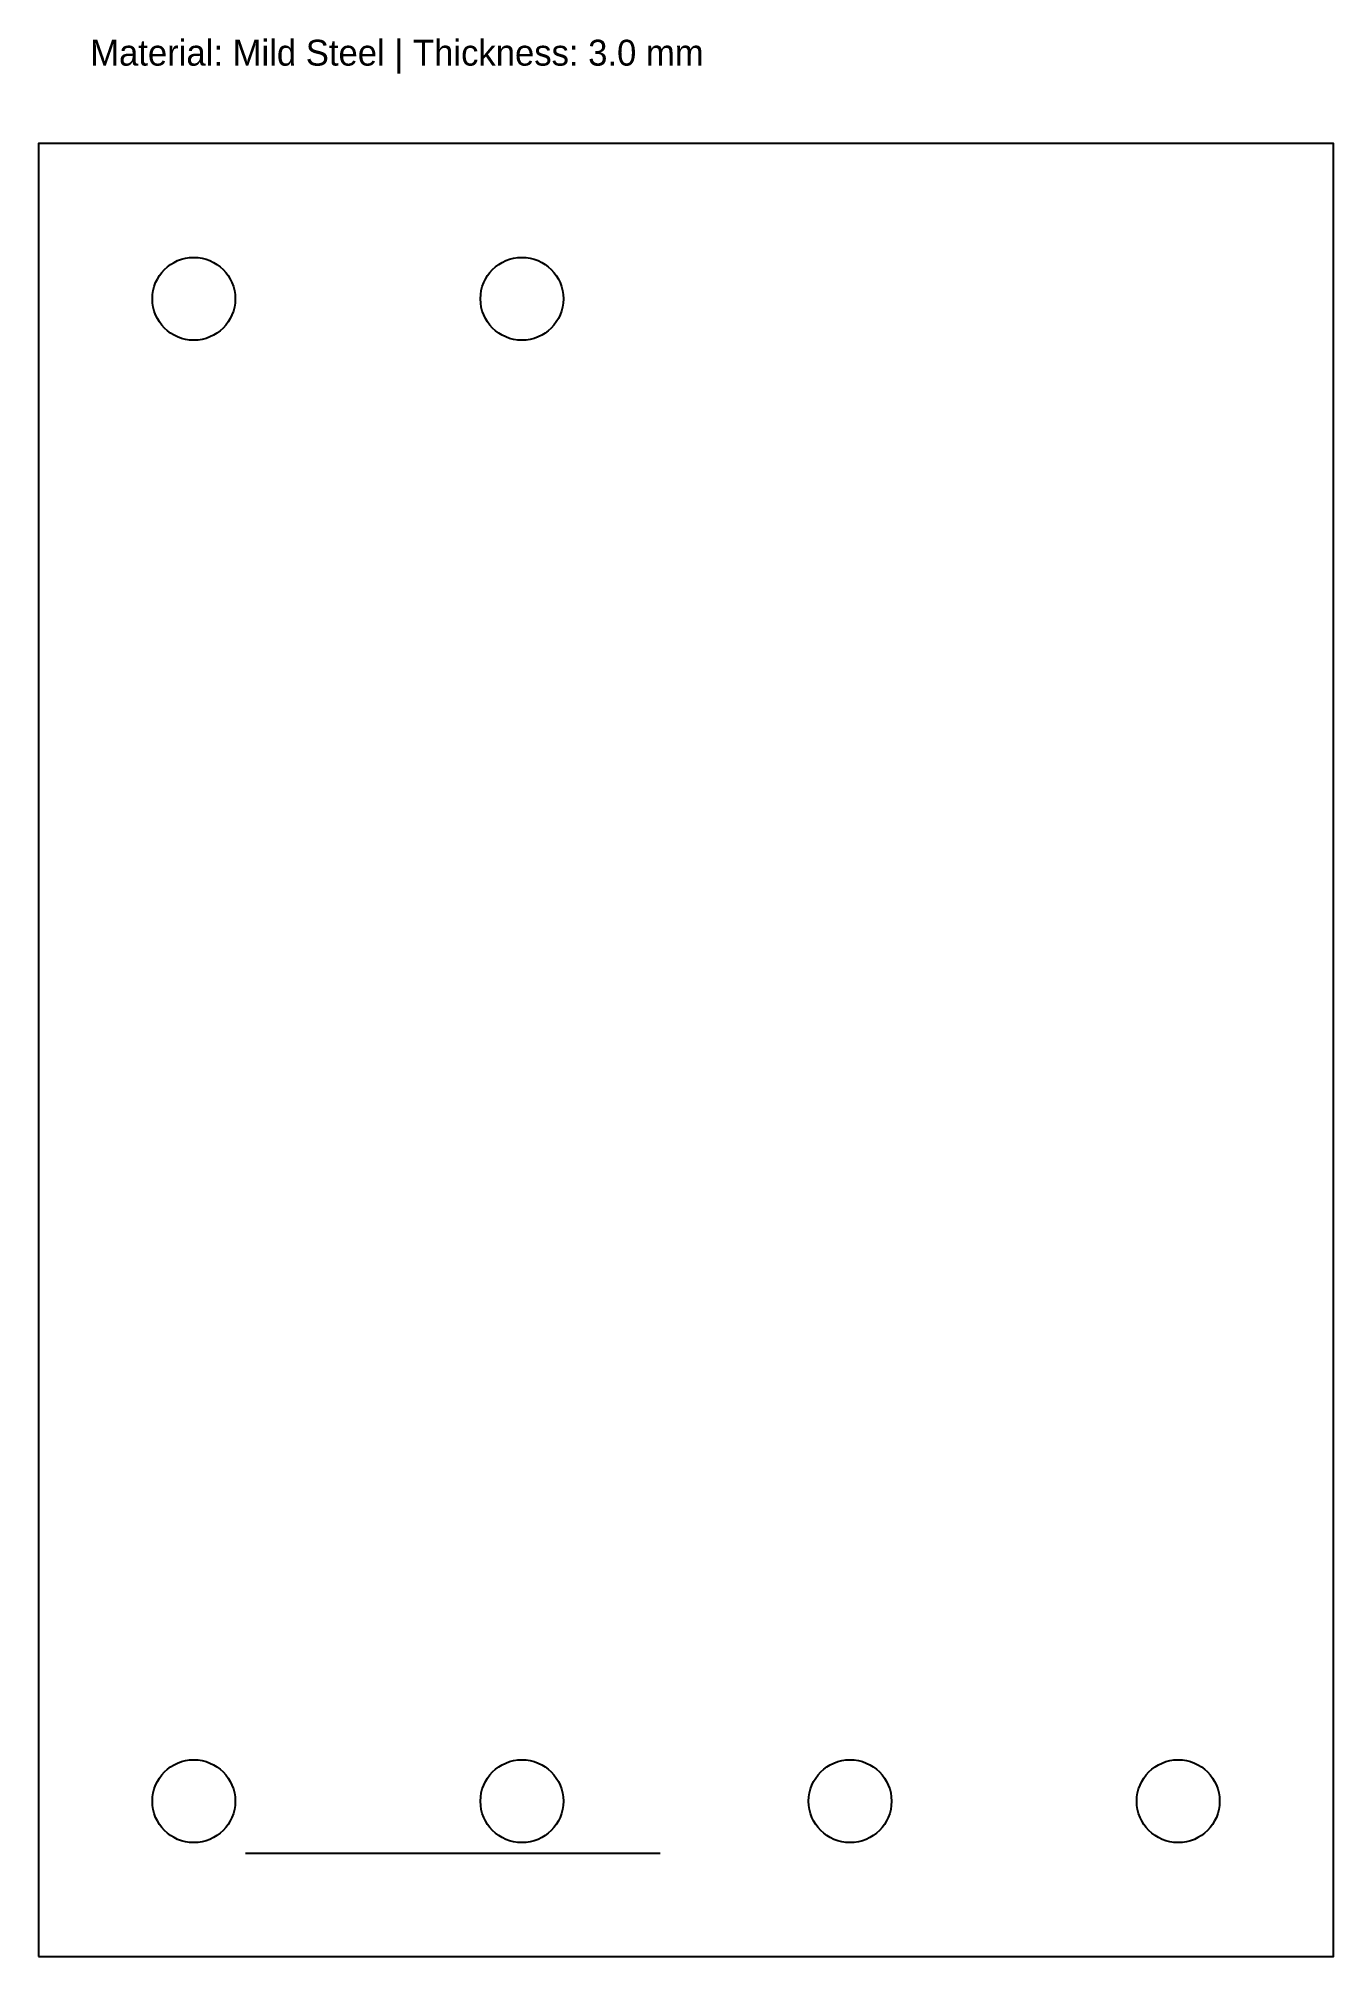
# Model space of a CAD drawing. Header units: metres. Extents: x 0 to 250, y 0 to 370.
import ezdxf

# ---------------------------------------------------------------- set-up
doc = ezdxf.new("R2010")
doc.units = ezdxf.units.M

msp = doc.modelspace()

# ---------------------------------------------------------------- linework, layer by layer
at = {"layer": 'CUT'}
msp.add_lwpolyline([(0, 0), (250, 0), (250, 350), (0, 350)], close=True, dxfattribs=at)
at = {"layer": 'HOLES'}
for centre in [(30, 320), (93.33, 320), (30, 30), (93.33, 30), (156.67, 30), (220, 30)]:
    msp.add_circle(centre, 8, dxfattribs=at)
at = {"layer": 'WELDS', "linetype": 'CONTINUOUS'}
msp.add_line((40, 20), (120, 20), dxfattribs=at)

# ---------------------------------------------------------------- texts
at = {"layer": 'NOTES'}
msp.add_text('Material: Mild Steel | Thickness: 3.0 mm', height=5, dxfattribs=at).set_placement((10, 365))

doc.saveas('drawing.dxf')
